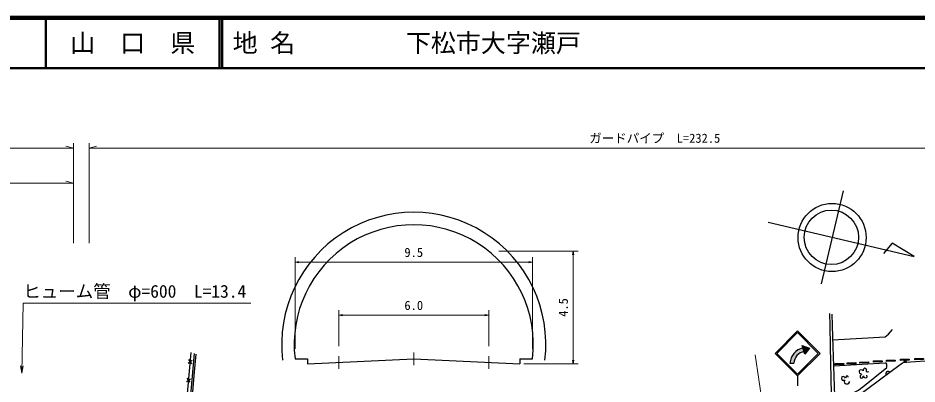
# Model space of a CAD drawing. Units: millimetres at full size, sheet at 1:1000, with parts at other scales. Extents: x 40000 to 680000, y 20000 to 380000.
# Drawn here: x 327434 to 507273, y 306820 to 380000 of the extents above; entities that cross this region are included whole.
import ezdxf
from ezdxf.enums import TextEntityAlignment as Align

# ---------------------------------------------------------------- set-up
doc = ezdxf.new("R2010")
doc.units = ezdxf.units.MM
doc.header["$LTSCALE"] = 1000
doc.linetypes.add('CHAIN', pattern=[18.5, 12, -1.5, 3.5, -1.5])
for name, color, linetype, lineweight in [('M-BGD', 7, 'Continuous', 25), ('M-BMK', 2, 'CHAIN', 13), ('M-BMK-SRVR', 3, 'Continuous', 25), ('M-STR-HTXT', 7, 'Continuous', 13), ('M-STR-STRC', 7, 'Continuous', 25), ('M-TTL', 2, 'Continuous', 140), ('M-TTL-LINE', 7, 'Continuous', 50)]:
    doc.layers.add(name, color=color, linetype=linetype, lineweight=lineweight)
doc.layers.add('M-TTL-TXT', color=7, linetype='Continuous')
doc.styles.add('ＭＳ ゴシック', font='')
doc.styles.get('ＭＳ ゴシック').set_extended_font_data('MS Gothic')

# ---------------------------------------------------------------- blocks, each defined once
blk = doc.blocks.new('open_arrow')
at = {"color": 0, "linetype": 'Continuous', "lineweight": -2}
blk.add_lwpolyline([(7.5, 1.25), (0, 0), (7.5, -1.25)], dxfattribs=at)

msp = doc.modelspace()

# ---------------------------------------------------------------- hatches: boundary and pattern name
at = {"layer": 'M-STR-STRC'}
for points in [[(484457, 314025), (484457, 314025), (484684, 313315), (484684, 313315, 0.33505), (482608, 310992), (482608, 310992), (481864, 310993), (481864, 310993, -0.33299)], [(484291, 314544), (485761, 313980), (484850, 312796)], [(484291, 314544), (485761, 313980), (484850, 312796)], [(484457, 314025), (484291, 314544), (485761, 313980), (484850, 312796), (484684, 313315)]]:
    msp.add_hatch(color=256, dxfattribs=at).paths.add_polyline_path(points)

# ---------------------------------------------------------------- linework, layer by layer
at = {"layer": 'M-BGD'}
for p, q in [((360275, 293057), (362066, 313119)), ((361490, 310994), (362300, 311562)), ((362188, 310860), (361624, 311692)), ((382851, 311867), (385351, 311867)), ((385351, 311867), (385351, 310867)), ((427851, 311867), (427851, 310867)), ((427851, 311867), (430351, 311867)), ((504703, 311172), (505195, 311192)), ((361161, 307319), (361971, 307886)), ((361859, 307184), (361295, 308016)), ((501129, 308675), (501797, 309158))]:
    msp.add_line(p, q, dxfattribs=at)
for points in [[(490137, 304787), (489938, 314256), (489868, 318543), (489815, 320932)], [(490816, 304363), (490607, 310364), (490428, 316242), (490286, 320784)], [(490446, 315668), (500920, 316250), (501598, 316776), (502350, 317746)], [(361128, 293668), (362070, 305402), (362743, 312924)], [(361460, 293674), (361945, 299809), (362731, 309282), (363064, 312759)], [(385351, 310867), (406601, 311867), (427851, 310867)], [(490745, 303069), (494226, 303617), (495104, 304171), (499484, 307482), (502393, 309590), (504337, 311061), (504703, 311172), (505942, 311222), (517796, 312047), (521224, 312285), (521437, 312247), (522321, 311469), (522369, 311184), (522480, 305175), (522461, 304826)], [(505195, 311192), (505194, 311197), (505194, 311202), (505193, 311207), (505192, 311212), (505192, 311217), (505191, 311222), (505190, 311227), (505189, 311232), (505188, 311236), (505186, 311241), (505185, 311246), (505184, 311251), (505182, 311256), (505181, 311261), (505179, 311265), (505177, 311270), (505175, 311275), (505174, 311279), (505172, 311284), (505170, 311289), (505167, 311293), (505165, 311298), (505163, 311302), (505161, 311307), (505158, 311311), (505156, 311315), (505153, 311320), (505150, 311324), (505148, 311328), (505145, 311332), (505142, 311337), (505139, 311341), (505136, 311345), (505133, 311349), (505130, 311353), (505126, 311356), (505123, 311360), (505120, 311364), (505116, 311368), (505109, 311375), (505102, 311382), (505095, 311388), (505087, 311395), (505079, 311401), (505071, 311407), (505062, 311412), (505054, 311418), (505040, 311425), (505027, 311431), (505008, 311439), (504984, 311447), (504960, 311453), (504935, 311456), (504915, 311457), (504900, 311457), (504890, 311457), (504880, 311456), (504870, 311455), (504860, 311454), (504850, 311452), (504840, 311450), (504830, 311447), (504821, 311444), (504811, 311441), (504806, 311439), (504802, 311437), (504797, 311436), (504793, 311434), (504788, 311432), (504783, 311429), (504779, 311427), (504774, 311425), (504770, 311423), (504766, 311420), (504761, 311418), (504757, 311415), (504753, 311412), (504748, 311410), (504744, 311407), (504740, 311404), (504736, 311401), (504732, 311398), (504728, 311395), (504724, 311392), (504720, 311388), (504716, 311385), (504713, 311382), (504709, 311378), (504705, 311375), (504702, 311371), (504698, 311368), (504695, 311364), (504692, 311360), (504688, 311357), (504685, 311353), (504682, 311349), (504679, 311345), (504676, 311341), (504673, 311337), (504670, 311333), (504667, 311328), (504664, 311324), (504662, 311320), (504659, 311316), (504657, 311311), (504654, 311307), (504652, 311302), (504649, 311298), (504647, 311293), (504645, 311289), (504643, 311284), (504641, 311280), (504639, 311275), (504637, 311270), (504636, 311266), (504634, 311261), (504633, 311256), (504631, 311251), (504630, 311246), (504628, 311242), (504627, 311237), (504626, 311232), (504625, 311227), (504624, 311222), (504623, 311217), (504622, 311212), (504622, 311207), (504621, 311202), (504620, 311197), (504620, 311192), (504620, 311187), (504619, 311182), (504619, 311177), (504619, 311172), (504619, 311167), (504619, 311162), (504619, 311157), (504620, 311152), (504620, 311147), (504703, 311172)], [(361722, 292633), (373909, 292899), (387676, 293310), (400099, 293922), (420143, 295344), (437552, 296922), (451127, 298421), (462845, 300033), (476579, 301998), (491894, 304542), (494439, 305015), (495027, 305293), (495599, 305616), (495949, 305919), (496401, 306283), (501211, 310111), (501261, 310253), (501267, 310435), (501254, 310629), (501225, 310770), (501088, 310970), (500922, 310996), (496316, 310690), (490607, 310364)], [(497603, 309252), (497395, 309220), (497157, 309253), (497154, 309443), (497179, 309633), (497079, 309887), (496849, 309987), (496634, 309869), (496506, 309601), (496509, 309449), (496278, 309597), (496060, 309621), (495720, 309529), (495706, 309254), (495797, 309009), (495997, 308918), (496151, 308817), (496069, 308654), (495911, 308471), (495888, 308215), (495976, 308065), (496138, 308001), (496355, 308043), (496512, 308265), (496566, 308455), (496666, 308182), (496886, 308082), (497189, 308088), (497299, 308280), (497246, 308601)], [(501797, 309158), (501793, 309164), (501789, 309170), (501784, 309176), (501780, 309181), (501775, 309187), (501770, 309192), (501765, 309197), (501760, 309203), (501755, 309208), (501750, 309213), (501745, 309218), (501740, 309223), (501734, 309227), (501729, 309232), (501723, 309237), (501718, 309241), (501712, 309246), (501706, 309250), (501694, 309258), (501682, 309266), (501670, 309273), (501657, 309280), (501645, 309287), (501632, 309293), (501612, 309301), (501591, 309309), (501571, 309315), (501550, 309320), (501528, 309324), (501507, 309327), (501485, 309328), (501471, 309329), (501457, 309329), (501442, 309328), (501428, 309327), (501414, 309326), (501399, 309324), (501392, 309323), (501385, 309321), (501378, 309320), (501371, 309318), (501364, 309317), (501357, 309315), (501350, 309313), (501343, 309311), (501336, 309309), (501330, 309307), (501323, 309304), (501316, 309302), (501309, 309299), (501303, 309296), (501296, 309293), (501290, 309290), (501283, 309287), (501277, 309284), (501270, 309281), (501264, 309277), (501258, 309274), (501251, 309270), (501245, 309267), (501239, 309263), (501233, 309259), (501227, 309255), (501221, 309250), (501216, 309246), (501210, 309242), (501204, 309237), (501199, 309233), (501193, 309228), (501188, 309223), (501183, 309218), (501177, 309214), (501172, 309208), (501167, 309203), (501162, 309198), (501157, 309193), (501152, 309187), (501148, 309182), (501143, 309176), (501139, 309171), (501134, 309165), (501130, 309159), (501126, 309153), (501122, 309148), (501118, 309142), (501114, 309135), (501110, 309129), (501106, 309123), (501103, 309117), (501099, 309111), (501096, 309104), (501093, 309098), (501090, 309091), (501087, 309085), (501084, 309078), (501081, 309071), (501079, 309065), (501076, 309058), (501074, 309051), (501071, 309044), (501069, 309038), (501067, 309031), (501065, 309024), (501063, 309017), (501062, 309010), (501060, 309003), (501059, 308996), (501057, 308989), (501056, 308982), (501055, 308974), (501054, 308967), (501053, 308960), (501053, 308953), (501052, 308946), (501052, 308939), (501051, 308931), (501051, 308924), (501051, 308917), (501051, 308910), (501051, 308903), (501052, 308895), (501052, 308888), (501052, 308881), (501053, 308874), (501054, 308867), (501055, 308860), (501056, 308853), (501057, 308845), (501058, 308838), (501060, 308831), (501061, 308824), (501063, 308817), (501065, 308810), (501067, 308803), (501069, 308796), (501071, 308790), (501073, 308783), (501076, 308776), (501078, 308769), (501081, 308763), (501084, 308756), (501086, 308749), (501089, 308743), (501092, 308736), (501096, 308730), (501099, 308723), (501102, 308717), (501106, 308711), (501110, 308705), (501113, 308698), (501117, 308692), (501121, 308686), (501125, 308680), (501129, 308675)], [(493548, 308094), (493466, 308367), (493228, 308458), (493005, 308198), (492990, 307998), (492844, 308204), (492519, 308330), (492236, 308240), (492185, 307954), (492286, 307606), (492543, 307573), (492827, 307569), (492671, 307329), (492753, 307017), (493012, 306861), (493429, 306869), (493644, 307006), (493866, 307332)]]:
    msp.add_lwpolyline(points, dxfattribs=at)
for points in [[(495814, 311220), (497546, 311258), (497551, 311029), (495819, 310991)], [(498588, 311427), (500320, 311464), (500325, 311235), (498593, 311198)], [(501140, 311578), (502872, 311615), (502877, 311387), (501145, 311349)], [(503979, 311759), (505711, 311796), (505716, 311567), (503984, 311530)], [(506806, 311914), (508539, 311951), (508544, 311722), (506811, 311685)], [(490918, 310903), (492650, 310941), (492655, 310712), (490923, 310674)], [(493287, 311053), (495020, 311091), (495025, 310862), (493292, 310824)]]:
    msp.add_lwpolyline(points, close=True, dxfattribs=at)
for centre, radius, start, end in [((406601, 314732), 26422, 353.12197, 186.87803), ((406601, 314732), 23922, 353.12197, 186.87803), ((504907, 311169), 288, 4.47659, 184.47659), ((501463, 308917), 412, 35.92484, 215.92484)]:
    msp.add_arc(centre, radius, start, end, dxfattribs=at)
at = {"layer": 'M-BMK'}
for p, q in [((406601, 310619), (406601, 313116)), ((391601, 309866), (391601, 312369)), ((421601, 309866), (421601, 312369))]:
    msp.add_line(p, q, dxfattribs=at)
at = {"layer": 'M-BMK-SRVR'}
for p, q in [((492470, 345428), (488114, 326858)), ((477470, 339150), (506677, 332300)), ((502302, 335011), (500555, 332918)), ((506677, 332300), (502302, 335011))]:
    msp.add_line(p, q, dxfattribs=at)
for centre, radius in [((490283, 336105), 6812), ((490146, 336146), 5450)]:
    msp.add_circle(centre, radius, dxfattribs=at)
at = {"layer": 'M-STR-HTXT'}
for p, q in [((338513, 354000), (337013, 354400)), ((338513, 355000), (338513, 335000)), ((341645, 355000), (341645, 335000)), ((341645, 354000), (343145, 354400)), ((212312, 354000), (338513, 354000)), ((341645, 354000), (568086, 354000)), ((338513, 347000), (337013, 347400)), ((297819, 347000), (338513, 347000)), ((423601, 333367), (439477, 333367)), ((438477, 310867), (438477, 333367)), ((382851, 313867), (382851, 332167)), ((382851, 331167), (430351, 331167)), ((430351, 313867), (430351, 332167)), ((391601, 314369), (391601, 321575)), ((421601, 320575), (391601, 320575)), ((421601, 314369), (421601, 321575)), ((479274, 282984), (474892, 312662)), ((428601, 310867), (439477, 310867))]:
    msp.add_line(p, q, dxfattribs=at)
msp.add_lwpolyline([(328182, 308969), (328483, 323003), (373983, 323003)], dxfattribs=at)
at = {"layer": 'M-STR-STRC'}
for p, q in [((478885, 312947), (483385, 317447)), ((479238, 312947), (483385, 317093)), ((487885, 312947), (483385, 317447)), ((487531, 312947), (483385, 317093)), ((478885, 312947), (483385, 308446)), ((479238, 312947), (483385, 308800)), ((483385, 308800), (487531, 312947)), ((483385, 308447), (487885, 312947)), ((484850, 312796), (484291, 314544)), ((484291, 314544), (485761, 313980)), ((485761, 313980), (484850, 312796)), ((481864, 310993), (482608, 310992)), ((483385, 308446), (483385, 306446))]:
    msp.add_line(p, q, dxfattribs=at)
for radius, start, end in [(3327, 102.62812, 176.29677), (2586, 101.16557, 175.26003)]:
    msp.add_arc((485184, 310779), radius, start, end, dxfattribs=at)
at = {"layer": 'M-TTL'}
msp.add_line((680000, 380000), (40000, 380000), dxfattribs=at)
at = {"layer": 'M-TTL-LINE'}
for p, q in [((333000, 380000), (333000, 370000)), ((367750, 380000), (367750, 370000)), ((368250, 380000), (368250, 370000)), ((40000, 370000), (680000, 370000))]:
    msp.add_line(p, q, dxfattribs=at)

# ---------------------------------------------------------------- block references
at = {"layer": 'M-STR-HTXT'}
for p, xscale, yscale, rotation in [((438477, 333367), 100, 100, 270), ((430351, 331167), 100, 100, 180), ((421601, 320575), 100, 100, 180), ((438477, 310867), 100, 100, 90), ((328182, 308969), 200, 200, 88.8)]:
    msp.add_blockref('open_arrow', p, dxfattribs=dict(at, xscale=xscale, yscale=yscale, rotation=rotation))
at = {"layer": 'M-STR-HTXT', "xscale": 100, "yscale": 100}
for p in [(382851, 331167), (391601, 320575)]:
    msp.add_blockref('open_arrow', p, dxfattribs=at)

# ---------------------------------------------------------------- texts
at = {"layer": 'M-STR-HTXT', "style": 'ＭＳ ゴシック'}
for s, p in [('ガードパイプ\u3000L=232.5', (454808, 354500)), ('9.5', (406601, 331667)), ('6.0', (406601, 321075))]:
    msp.add_text(s, height=1833, dxfattribs=at).set_placement(p, align=Align.BOTTOM_CENTER)
msp.add_text('ヒューム管\u3000φ=600\u3000L=13.4', height=2566, dxfattribs=at).set_placement((328483, 323303), align=Align.BOTTOM_LEFT)
msp.add_text('4.5', height=1833, rotation=90, dxfattribs=at).set_placement((437977, 322117), align=Align.BOTTOM_CENTER)
at = {"layer": 'M-TTL-TXT', "style": 'ＭＳ ゴシック'}
msp.add_text('山\u3000口\u3000県', height=3666, dxfattribs=at).set_placement((350375, 375000), align=Align.MIDDLE_CENTER)
for s, p in [('地 名', (370380, 375000)), ('下松市大字瀬戸', (405024, 375000))]:
    msp.add_text(s, height=3666, dxfattribs=at).set_placement(p, align=Align.MIDDLE_LEFT)

doc.saveas('drawing.dxf')
